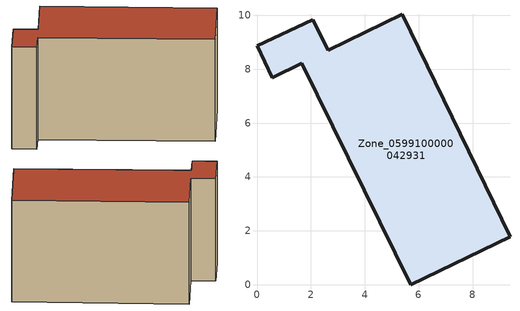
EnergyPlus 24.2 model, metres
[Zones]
Zone_0599100000042931
 floor ground (C_G): 0,8.86 2.07,9.84 2.64,8.7 5.4,10.04 9.39,1.79 5.71,0 1.66,8.22 0.57,7.69 z0
 wall outside (C_F): 2.07,9.84 0,8.86 0.57,7.69 1.66,8.22 5.71,0 9.39,1.79 5.4,10.04 2.64,8.7 2.07,9.84 z0:5.72
 roof outside (C_R): 5.71,0 9.39,1.79 5.4,10.04 2.64,8.7 2.07,9.84 0,8.86 0.57,7.69 1.66,8.22 z5.72
[BUILDING]
Pand.0599100000042931: North Axis=0; Terrain=City; Loads Convergence Tolerance Value=0.04; Temperature Convergence Tolerance Value=0.4; Solar Distribution=FullExterior; Maximum Number of Warmup Days=25; Minimum Number of Warmup Days=1
[Site:Location]
Rotterdam.The.Hague.AP_ZH_NLD Design_Conditions: Latitude=51.96; Longitude=4.45; Time Zone=1; Elevation=-4.5
[SITE:GROUNDTEMPERATURE:BUILDINGSURFACE]
18, 18, 18, 18, 18, 18, 18, 18, 18, 18, 18, 18
[MATERIAL] Thermal Absorptance=0.9; Solar Absorptance=0.7; Visible Absorptance=0.7
Name | Roughness | Thickness | Conductivity | Density | Specific Heat
G.TI.1946-1964 | MediumSmooth | 0.15 | 1 | 540 | 1210
F.TI.1946-1964 | Rough | 0.3 | 0.857143 | 1920 | 840
R.TI.1946-1964 | MediumRough | 0.2 | 0.277778 | 1500 | 1000
[CONSTRUCTION]
C_G: G.TI.1946-1964
C_F: F.TI.1946-1964
C_R: R.TI.1946-1964
[ZONE]
Zone_0599100000042931: Type=1; Multiplier=1; Ceiling Height=Autocalculate; Volume=Autocalculate; Floor Area=autocalculate; Part of Total Floor Area=Yes
[ZONEINFILTRATION:DESIGNFLOWRATE]
Infil_Zone_0599100000042931: Zone or ZoneList or Space or SpaceList=Zone_0599100000042931; Schedule=AlwaysOn; Design Flow Rate Calculation Method=Flow/Area; Flow Rate per Floor Area=0.003; Constant Term Coefficient=1; Temperature Term Coefficient=0; Velocity Term Coefficient=0; Velocity Squared Term Coefficient=0
[HVACTEMPLATE:ZONE:IDEALLOADSAIRSYSTEM]
Zone_0599100000042931: Maximum Heating Supply Air Temperature=50; Minimum Cooling Supply Air Temperature=13; Maximum Heating Supply Air Humidity Ratio=0.0156; Minimum Cooling Supply Air Humidity Ratio=0.0077; Heating Limit=NoLimit; Cooling Limit=NoLimit; Dehumidification Control Type=ConstantSensibleHeatRatio; Cooling Sensible Heat Ratio=0.7; Dehumidification Setpoint=60; Humidification Control Type=None; Humidification Setpoint=30; Outdoor Air Method=None; Outdoor Air Flow Rate per Person=0.00944; Outdoor Air Flow Rate per Zone Floor Area=0; Outdoor Air Flow Rate per Zone=0; Demand Controlled Ventilation Type=None; Outdoor Air Economizer Type=NoEconomizer; Heat Recovery Type=None; Sensible Heat Recovery Effectiveness=0.7; Latent Heat Recovery Effectiveness=0.65
[ZONECONTROL:THERMOSTAT]
ThermostatControl_Zone_0599100000042931: Zone or ZoneList=Zone_0599100000042931; Control Type Schedule=DualSetpointControlType; Control 1=Thermostat_Zone_0599100000042931; Temperature Difference Between Cutout And Setpoint=0
[THERMOSTATSETPOINT:DUALSETPOINT]
Thermostat_Zone_0599100000042931: Heating Setpoint Temperature Schedule=HeatingSetpoint_Zone_0599100000042931; Cooling Setpoint Temperature Schedule=CoolingSetpoint_Zone_0599100000042931
[SCHEDULE:COMPACT]
HeatingSetpoint_Zone_0599100000042931: Through: 12/31, For: AllDays, Until: 24:00, 21
CoolingSetpoint_Zone_0599100000042931: Through: 12/31, For: AllDays, Until: 24:00, 24
DualSetpointControlType: Through: 12/31, For: AllDays, Until: 24:00, 4
AlwaysOn: Through: 12/31, For: AllDays, Until: 24:00, 1
